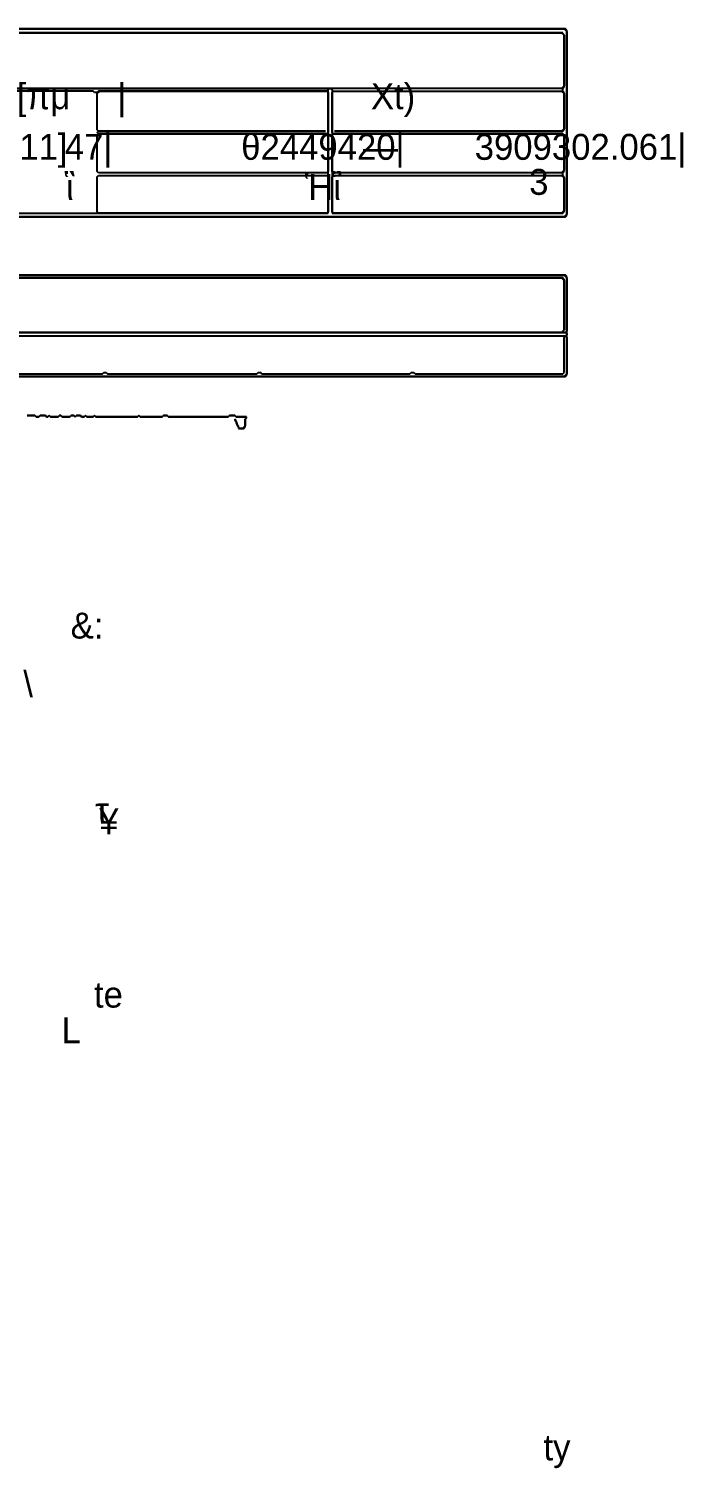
# Model space of a CAD drawing. Header units: metres. Extents: x 7 to 3931, y 6 to 2277.
# Drawn here: x 3407 to 3912, y 1166 to 2276 of the extents above; entities that cross this region are included whole.
import ezdxf

# ---------------------------------------------------------------- set-up
doc = ezdxf.new("R2010")
doc.units = ezdxf.units.M

msp = doc.modelspace()

# ---------------------------------------------------------------- linework, layer by layer
for p, q in [((3821, 2276), (2404, 2276)), ((2404, 2276), (3820, 2276)), ((3820, 2276), (3822, 2274)), ((3822, 2275), (3821, 2276)), ((3822, 2132), (3822, 2275)), ((3819, 2273), (2405, 2273)), ((2406, 2273), (3818, 2273)), ((3818, 2273), (3820, 2271)), ((3819, 2272), (3819, 2273)), ((3820, 2271), (3819, 2272)), ((3820, 2231), (3820, 2271)), ((3820, 2271), (3820, 2232)), ((3822, 2274), (3822, 2133)), ((3820, 2232), (3818, 2230)), ((3819, 2230), (3820, 2231)), ((3818, 2230), (2406, 2230)), ((3170, 2230), (3637, 2230)), ((3457, 2228), (3352, 2228)), ((3458, 2227), (3457, 2228)), ((3460, 2227), (3458, 2227)), ((3461, 2228), (3460, 2227)), ((3460, 2226), (3462, 2228)), ((3460, 2198), (3460, 2226)), ((3637, 2228), (3461, 2228)), ((3462, 2228), (3637, 2228)), ((3637, 2230), (3638, 2229)), ((3638, 2229), (3637, 2228)), ((3637, 2228), (3638, 2227)), ((3638, 2229), (3639, 2230)), ((3638, 2134), (3638, 2229)), ((3638, 2227), (3638, 2196)), ((3639, 2230), (3640, 2230)), ((3640, 2230), (3641, 2229)), ((3641, 2229), (3641, 2134)), ((3641, 2227), (3642, 2228)), ((3641, 2196), (3641, 2227)), ((3642, 2228), (3818, 2228)), ((3818, 2228), (3820, 2226)), ((3819, 2228), (3819, 2230)), ((3820, 2227), (3819, 2228)), ((3820, 2198), (3820, 2227)), ((3820, 2226), (3820, 2199)), ((3461, 2197), (3460, 2198)), ((3460, 2196), (3461, 2197)), ((3461, 2197), (3636, 2197)), ((3636, 2197), (3461, 2197)), ((3818, 2197), (3643, 2197)), ((3643, 2197), (3819, 2197)), ((3820, 2199), (3818, 2197)), ((3819, 2197), (3820, 2198)), ((3461, 2195), (3460, 2196)), ((3460, 2194), (3461, 2195)), ((3460, 2166), (3460, 2194)), ((3461, 2195), (3637, 2195)), ((3637, 2195), (3461, 2195)), ((3638, 2196), (3637, 2195)), ((3637, 2195), (3638, 2194)), ((3638, 2194), (3638, 2166)), ((3642, 2195), (3641, 2196)), ((3641, 2194), (3642, 2195)), ((3641, 2166), (3641, 2194)), ((3819, 2195), (3642, 2195)), ((3642, 2195), (3818, 2195)), ((3818, 2195), (3820, 2193)), ((3820, 2194), (3819, 2195)), ((3820, 2166), (3820, 2194)), ((3820, 2193), (3820, 2167)), ((3461, 2165), (3460, 2166)), ((3637, 2165), (3461, 2165)), ((3638, 2166), (3637, 2165)), ((3642, 2165), (3641, 2166)), ((3818, 2165), (3642, 2165)), ((3820, 2167), (3818, 2165)), ((3819, 2165), (3820, 2166)), ((3819, 2163), (3819, 2165)), ((3460, 2162), (3461, 2163)), ((3460, 2135), (3460, 2162)), ((3461, 2163), (3637, 2163)), ((3637, 2163), (3638, 2162)), ((3638, 2162), (3638, 2135)), ((3641, 2162), (3642, 2163)), ((3641, 2135), (3641, 2162)), ((3642, 2163), (3818, 2163)), ((3818, 2163), (3820, 2161)), ((3820, 2162), (3819, 2163)), ((3820, 2135), (3820, 2162)), ((3820, 2161), (3820, 2136)), ((2404, 2131), (3821, 2131)), ((3820, 2131), (2404, 2131)), ((3351, 2134), (3638, 2134)), ((3461, 2134), (3460, 2135)), ((3637, 2134), (3461, 2134)), ((3638, 2135), (3637, 2134)), ((3642, 2134), (3641, 2135)), ((3641, 2134), (3819, 2134)), ((3818, 2134), (3642, 2134)), ((3820, 2136), (3818, 2134)), ((3819, 2134), (3820, 2135)), ((3822, 2133), (3820, 2131)), ((3821, 2131), (3822, 2132)), ((3821, 2086), (2403, 2086)), ((2404, 2086), (3820, 2086)), ((3820, 2086), (3822, 2084)), ((3822, 2085), (3821, 2086)), ((2407, 2084), (3818, 2084)), ((3819, 2084), (2407, 2084)), ((3818, 2084), (3820, 2082)), ((3820, 2083), (3819, 2084)), ((3820, 2044), (3820, 2083)), ((3820, 2082), (3820, 2044)), ((3822, 2009), (3822, 2085)), ((3822, 2084), (3822, 2043)), ((2405, 2042), (3821, 2042)), ((3818, 2042), (2406, 2042)), ((3820, 2044), (3818, 2042)), ((3819, 2043), (3820, 2044)), ((3820, 2042), (3819, 2043)), ((3821, 2042), (3820, 2042)), ((3822, 2043), (3821, 2042)), ((3821, 2042), (3822, 2041)), ((3821, 2039), (2759, 2039)), ((3820, 2038), (3821, 2039)), ((3820, 2011), (3820, 2038)), ((3822, 2040), (3821, 2039)), ((3821, 2039), (3822, 2038)), ((3822, 2041), (3822, 2040)), ((3822, 2038), (3822, 2010)), ((3350, 2010), (3464, 2010)), ((3464, 2010), (3465, 2011)), ((3465, 2011), (3467, 2011)), ((3467, 2011), (3468, 2010)), ((3468, 2010), (3583, 2010)), ((3583, 2010), (3584, 2011)), ((3584, 2011), (3586, 2011)), ((3586, 2011), (3587, 2010)), ((3587, 2010), (3701, 2010)), ((3701, 2010), (3702, 2011)), ((3702, 2011), (3704, 2011)), ((3704, 2011), (3705, 2010)), ((3705, 2010), (3819, 2010)), ((3819, 2010), (3820, 2011)), ((3822, 2010), (3820, 2008)), ((3821, 2008), (3822, 2009)), ((2403, 2008), (3821, 2008)), ((3820, 2008), (2760, 2008)), ((3406, 1978), (3412, 1978)), ((3412, 1978), (3406, 1978)), ((3412, 1978), (3413, 1977)), ((3413, 1977), (3412, 1978)), ((3413, 1977), (3415, 1977)), ((3415, 1977), (3413, 1977)), ((3415, 1977), (3416, 1978)), ((3416, 1978), (3415, 1977)), ((3416, 1978), (3420, 1978)), ((3420, 1978), (3416, 1978)), ((3420, 1978), (3421, 1977)), ((3421, 1977), (3420, 1978)), ((3421, 1977), (3422, 1977)), ((3422, 1977), (3421, 1977)), ((3422, 1977), (3423, 1978)), ((3423, 1978), (3422, 1977)), ((3423, 1978), (3424, 1977)), ((3424, 1977), (3423, 1978)), ((3424, 1977), (3430, 1977)), ((3430, 1977), (3424, 1977)), ((3430, 1977), (3431, 1978)), ((3431, 1978), (3430, 1977)), ((3431, 1978), (3432, 1978)), ((3432, 1978), (3431, 1978)), ((3432, 1978), (3433, 1977)), ((3433, 1977), (3432, 1978)), ((3433, 1977), (3439, 1977)), ((3439, 1977), (3433, 1977)), ((3439, 1977), (3440, 1978)), ((3440, 1978), (3439, 1977)), ((3440, 1978), (3442, 1978)), ((3442, 1978), (3440, 1978)), ((3442, 1978), (3443, 1977)), ((3443, 1977), (3442, 1978)), ((3443, 1977), (3444, 1978)), ((3444, 1978), (3443, 1977)), ((3444, 1978), (3447, 1978)), ((3447, 1978), (3444, 1978)), ((3447, 1978), (3448, 1977)), ((3448, 1977), (3447, 1978)), ((3448, 1977), (3450, 1977)), ((3450, 1977), (3448, 1977)), ((3450, 1977), (3451, 1978)), ((3451, 1978), (3450, 1977)), ((3451, 1978), (3452, 1977)), ((3452, 1977), (3451, 1978)), ((3452, 1977), (3457, 1977)), ((3457, 1977), (3452, 1977)), ((3457, 1977), (3458, 1978)), ((3458, 1978), (3457, 1977)), ((3458, 1978), (3459, 1977)), ((3459, 1977), (3458, 1978)), ((3459, 1977), (3491, 1977)), ((3491, 1977), (3459, 1977)), ((3491, 1977), (3492, 1978)), ((3492, 1978), (3491, 1977)), ((3492, 1978), (3493, 1977)), ((3493, 1977), (3492, 1978)), ((3493, 1977), (3510, 1977)), ((3510, 1977), (3493, 1977)), ((3510, 1977), (3511, 1978)), ((3511, 1978), (3510, 1977)), ((3511, 1978), (3514, 1978)), ((3514, 1978), (3511, 1978)), ((3514, 1978), (3515, 1977)), ((3515, 1977), (3514, 1978)), ((3515, 1977), (3561, 1977)), ((3561, 1977), (3515, 1977)), ((3561, 1977), (3562, 1978)), ((3562, 1978), (3561, 1977)), ((3562, 1978), (3566, 1978)), ((3566, 1978), (3562, 1978)), ((3566, 1978), (3567, 1977)), ((3567, 1977), (3566, 1978)), ((3567, 1974), (3566, 1975)), ((3566, 1975), (3566, 1974)), ((3567, 1977), (3574, 1977)), ((3575, 1977), (3567, 1977)), ((3574, 1977), (3575, 1976)), ((3575, 1976), (3574, 1975)), ((3574, 1975), (3575, 1976)), ((3574, 1975), (3574, 1970)), ((3574, 1969), (3574, 1975)), ((3575, 1976), (3575, 1977)), ((3566, 1974), (3567, 1973)), ((3567, 1973), (3567, 1974)), ((3568, 1972), (3567, 1973)), ((3567, 1973), (3567, 1972)), ((3567, 1972), (3568, 1971)), ((3568, 1971), (3568, 1972)), ((3569, 1970), (3568, 1971)), ((3568, 1971), (3568, 1970)), ((3568, 1970), (3569, 1969)), ((3569, 1969), (3569, 1970)), ((3570, 1968), (3569, 1969)), ((3569, 1969), (3569, 1968)), ((3569, 1968), (3573, 1968)), ((3572, 1968), (3570, 1968)), ((3574, 1970), (3572, 1968)), ((3573, 1968), (3574, 1969))]:
    msp.add_line(p, q)

# ---------------------------------------------------------------- texts
for s, p in [('[πμ', (3398, 2214)), ('|', (3475.5, 2214)), ('Xt)', (3671, 2214)), ('3900317.211]', (3273.5, 2175)), ('47|', (3435, 2175)), ('θ2449420|', (3571, 2175)), ('3909302.061|', (3751, 2175)), ('—', (3665, 2175)), ('ἳ', (3436, 2144)), ('Ἡἳ', (3620, 2144)), ('3', (3793, 2148)), ('&:', (3439.5, 1806)), ('\\', (3403, 1761)), ('τ', (3458.5, 1663.5)), ('¥', (3461.5, 1655)), ('te', (3457.5, 1521.5)), ('L', (3432.5, 1494)), ('ty', (3804, 1172.5))]:
    msp.add_text(s, height=20).set_placement(p)

doc.saveas('drawing.dxf')
